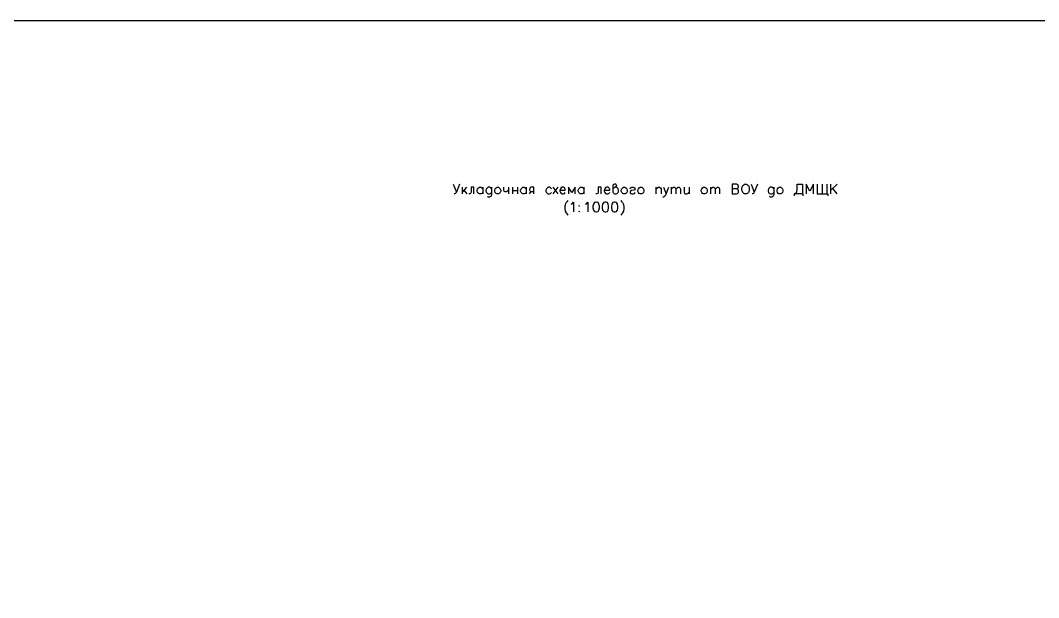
# Model space of a CAD drawing. Header units: millimetres. Extents: x 1 to 1188, y 1 to 840.
# Drawn here: x 435.3 to 802.7, y 628.5 to 836.7 of the extents above; entities that cross this region are included whole.
import ezdxf

# ---------------------------------------------------------------- set-up
doc = ezdxf.new("R2010")
doc.units = ezdxf.units.MM
doc.layers.add('GEOMETRY', color=7, linetype='Continuous')

msp = doc.modelspace()

# ---------------------------------------------------------------- linework, layer by layer
at = {"layer": 'GEOMETRY'}
for points in [[(1184.79, 5.66), (20.83, 5.66), (20.83, 836.68), (1184.79, 836.68)], [(607.26, 776.48), (607.77, 776.48), (608.08, 776.29), (608.4, 775.98), (608.59, 775.47), (608.59, 775.15), (608.4, 774.64), (608.08, 774.26), (607.77, 774.14), (607.26, 774.14), (606.94, 774.26), (606.62, 774.64), (606.43, 775.15), (606.43, 775.47), (606.62, 775.98), (606.94, 776.29)], [(652.91, 776.48), (653.42, 776.48), (653.74, 776.29), (654.12, 775.98), (654.25, 775.47), (654.25, 775.15), (654.12, 774.64), (653.74, 774.26), (653.42, 774.14), (652.91, 774.14), (652.6, 774.26), (652.28, 774.64), (652.09, 775.15), (652.09, 775.47), (652.28, 775.98), (652.6, 776.29)], [(658.95, 776.48), (659.45, 776.48), (659.77, 776.29), (660.09, 775.98), (660.28, 775.47), (660.28, 775.15), (660.09, 774.64), (659.77, 774.26), (659.45, 774.14), (658.95, 774.14), (658.57, 774.26), (658.25, 774.64), (658.12, 775.15), (658.12, 775.47), (658.25, 775.98), (658.57, 776.29)], [(681.74, 776.48), (682.25, 776.48), (682.57, 776.29), (682.95, 775.98), (683.08, 775.47), (683.08, 775.15), (682.95, 774.64), (682.57, 774.26), (682.25, 774.14), (681.74, 774.14), (681.43, 774.26), (681.11, 774.64), (680.92, 775.15), (680.92, 775.47), (681.11, 775.98), (681.43, 776.29)], [(696.6, 777.63), (697.24, 777.63), (697.62, 777.44), (697.94, 777.12), (698.06, 776.8), (698.25, 776.29), (698.25, 775.47), (698.06, 774.96), (697.94, 774.64), (697.62, 774.26), (697.24, 774.14), (696.6, 774.14), (696.28, 774.26), (695.9, 774.64), (695.78, 774.96), (695.59, 775.47), (695.59, 776.29), (695.78, 776.8), (695.9, 777.12), (696.28, 777.44)], [(709.11, 776.48), (709.62, 776.48), (709.94, 776.29), (710.25, 775.98), (710.44, 775.47), (710.44, 775.15), (710.25, 774.64), (709.94, 774.26), (709.62, 774.14), (709.11, 774.14), (708.73, 774.26), (708.41, 774.64), (708.29, 775.15), (708.29, 775.47), (708.41, 775.98), (708.73, 776.29)], [(636.85, 769.94), (636.72, 769.75), (636.85, 769.63), (637.04, 769.75)], [(636.85, 767.91), (636.72, 767.79), (636.85, 767.59), (637.04, 767.79)], [(642.88, 771.09), (642.37, 770.96), (642.06, 770.45), (641.87, 769.63), (641.87, 769.12), (642.06, 768.29), (642.37, 767.79), (642.88, 767.59), (643.2, 767.59), (643.71, 767.79), (644.02, 768.29), (644.21, 769.12), (644.21, 769.63), (644.02, 770.45), (643.71, 770.96), (643.2, 771.09)], [(646.18, 771.09), (645.74, 770.96), (645.36, 770.45), (645.23, 769.63), (645.23, 769.12), (645.36, 768.29), (645.74, 767.79), (646.18, 767.59), (646.56, 767.59), (647.07, 767.79), (647.39, 768.29), (647.52, 769.12), (647.52, 769.63), (647.39, 770.45), (647.07, 770.96), (646.56, 771.09)], [(649.55, 771.09), (649.04, 770.96), (648.72, 770.45), (648.53, 769.63), (648.53, 769.12), (648.72, 768.29), (649.04, 767.79), (649.55, 767.59), (649.87, 767.59), (650.37, 767.79), (650.69, 768.29), (650.88, 769.12), (650.88, 769.63), (650.69, 770.45), (650.37, 770.96), (649.87, 771.09)]]:
    msp.add_lwpolyline(points, close=True, dxfattribs=at)
for points in [[(591.45, 777.63), (592.59, 774.77)], [(593.73, 777.63), (592.59, 774.77), (592.4, 774.45), (592.27, 774.26), (591.95, 774.14), (591.76, 774.14)], [(594.62, 776.48), (594.62, 774.14)], [(596.27, 776.48), (594.62, 774.77)], [(595.26, 775.47), (596.4, 774.14)], [(598.94, 774.14), (598.94, 776.48), (597.92, 776.48), (597.92, 774.77), (597.73, 774.26), (597.42, 774.14), (597.1, 774.14)], [(602.11, 774.64), (601.73, 774.26), (601.42, 774.14), (600.91, 774.14), (600.59, 774.26), (600.4, 774.45), (600.27, 774.64), (600.08, 775.15), (600.08, 775.47), (600.27, 775.98), (600.59, 776.29), (600.91, 776.48), (601.42, 776.48), (601.73, 776.29), (602.11, 775.98)], [(602.11, 776.48), (602.11, 774.14)], [(605.29, 775.98), (605.1, 776.1), (604.91, 776.29), (604.59, 776.48), (604.08, 776.48), (603.77, 776.29), (603.45, 775.98), (603.26, 775.47), (603.26, 775.15), (603.45, 774.64), (603.77, 774.26), (604.08, 774.14), (604.59, 774.14), (604.91, 774.26), (605.29, 774.64)], [(605.29, 776.48), (605.29, 773.82), (605.1, 773.31), (604.91, 773.12), (604.59, 772.93), (604.08, 772.93), (603.77, 773.12)], [(609.61, 776.48), (609.61, 775.6), (609.73, 775.15), (610.12, 774.96), (610.62, 774.96), (610.94, 775.15), (611.45, 775.6)], [(611.45, 776.48), (611.45, 774.14)], [(612.78, 776.48), (612.78, 774.14)], [(612.78, 775.28), (614.62, 775.28)], [(614.62, 776.48), (614.62, 774.14)], [(617.73, 774.64), (617.42, 774.26), (617.1, 774.14), (616.59, 774.14), (616.28, 774.26), (616.08, 774.45), (615.96, 774.64), (615.77, 775.15), (615.77, 775.47), (615.96, 775.98), (616.28, 776.29), (616.59, 776.48), (617.1, 776.48), (617.42, 776.29), (617.73, 775.98)], [(617.73, 776.48), (617.73, 774.14)], [(620.59, 774.14), (620.59, 776.48), (619.58, 776.48), (619.26, 776.29), (619.07, 776.1), (618.94, 775.79), (618.94, 775.6), (619.07, 775.28), (619.26, 775.15), (619.58, 774.96), (620.59, 774.96)], [(626.94, 775.98), (626.56, 776.29), (626.24, 776.48), (625.74, 776.48), (625.42, 776.29), (625.1, 775.98), (624.91, 775.47), (624.91, 775.15), (625.1, 774.64), (625.42, 774.26), (625.74, 774.14), (626.24, 774.14), (626.56, 774.26), (626.94, 774.64)], [(627.45, 776.48), (629.23, 774.14)], [(629.23, 776.48), (627.45, 774.14)], [(629.93, 775.47), (631.9, 775.47), (631.9, 775.79), (631.77, 776.1), (631.58, 776.29), (631.26, 776.48), (630.75, 776.48), (630.43, 776.29), (630.12, 775.98), (629.93, 775.47), (629.93, 775.15), (630.12, 774.64), (630.43, 774.26), (630.75, 774.14), (631.26, 774.14), (631.58, 774.26), (631.9, 774.64)], [(635.45, 774.14), (635.45, 776.48), (634.24, 774.64), (633.1, 776.48), (633.1, 774.14)], [(638.56, 774.64), (638.25, 774.26), (637.93, 774.14), (637.42, 774.14), (637.1, 774.26), (636.91, 774.45), (636.78, 774.64), (636.59, 775.15), (636.59, 775.47), (636.78, 775.98), (637.1, 776.29), (637.42, 776.48), (637.93, 776.48), (638.25, 776.29), (638.56, 775.98)], [(638.56, 776.48), (638.56, 774.14)], [(644.79, 774.14), (644.79, 776.48), (643.77, 776.48), (643.77, 774.77), (643.58, 774.26), (643.26, 774.14), (642.94, 774.14)], [(645.93, 775.47), (647.9, 775.47), (647.9, 775.79), (647.77, 776.1), (647.58, 776.29), (647.26, 776.48), (646.75, 776.48), (646.44, 776.29), (646.12, 775.98), (645.93, 775.47), (645.93, 775.15), (646.12, 774.64), (646.44, 774.26), (646.75, 774.14), (647.26, 774.14), (647.58, 774.26), (647.9, 774.64)], [(649.1, 775.98), (649.42, 776.29), (649.74, 776.48), (650.25, 776.8), (650.44, 777.12), (650.25, 777.44), (650.12, 777.63), (649.61, 777.63), (649.23, 777.44), (649.1, 777.31), (649.1, 774.77), (649.23, 774.45), (649.42, 774.26), (649.74, 774.14), (650.25, 774.14), (650.56, 774.26), (650.95, 774.64), (651.07, 775.15), (651.07, 775.47), (650.95, 775.98), (650.56, 776.29), (650.25, 776.48), (649.74, 776.48)], [(655.26, 775.98), (655.45, 776.29), (655.9, 776.48), (656.41, 776.48), (656.91, 776.29), (657.11, 775.98), (656.91, 775.6), (656.6, 775.47), (655.77, 775.28), (655.45, 775.15), (655.26, 774.77), (655.26, 774.64), (655.45, 774.26), (655.9, 774.14), (656.41, 774.14), (656.91, 774.26), (657.11, 774.64)], [(664.6, 776.48), (664.6, 774.14)], [(664.6, 775.79), (665.11, 776.29), (665.42, 776.48), (665.93, 776.48), (666.25, 776.29), (666.44, 775.98), (666.44, 774.14)], [(667.27, 776.48), (668.28, 774.14), (669.23, 776.48)], [(670.12, 776.48), (670.12, 774.14)], [(670.12, 775.79), (670.57, 776.29), (670.95, 776.48), (671.27, 776.48), (671.58, 776.29), (671.77, 775.79), (671.77, 774.14)], [(671.77, 775.79), (672.28, 776.29), (672.6, 776.48), (672.92, 776.48), (673.23, 776.29), (673.43, 775.79), (673.43, 774.14)], [(674.76, 776.48), (674.76, 774.77), (674.95, 774.26), (675.27, 774.14), (675.77, 774.14), (676.09, 774.26), (676.6, 774.77)], [(676.6, 776.48), (676.6, 774.14)], [(684.28, 776.48), (684.28, 774.14)], [(684.28, 775.79), (684.73, 776.29), (685.11, 776.48), (685.43, 776.48), (685.74, 776.29), (685.93, 775.79), (685.93, 774.14)], [(685.93, 775.79), (686.44, 776.29), (686.76, 776.48), (687.08, 776.48), (687.39, 776.29), (687.58, 775.79), (687.58, 774.14)], [(693.62, 775.98), (694.06, 776.1), (694.25, 776.29), (694.44, 776.61), (694.44, 776.93), (694.25, 777.31), (694.06, 777.44), (693.62, 777.63), (692.09, 777.63), (692.09, 774.14), (693.62, 774.14), (694.06, 774.26), (694.25, 774.45), (694.44, 774.77), (694.44, 775.28), (694.25, 775.6), (694.06, 775.79), (693.62, 775.98), (692.09, 775.98)], [(698.95, 777.63), (700.09, 774.77)], [(701.24, 777.63), (700.09, 774.77), (699.9, 774.45), (699.78, 774.26), (699.4, 774.14), (699.27, 774.14)], [(707.08, 775.98), (706.76, 776.29), (706.44, 776.48), (705.94, 776.48), (705.62, 776.29), (705.24, 775.98), (705.11, 775.47), (705.11, 775.15), (705.24, 774.64), (705.62, 774.26), (705.94, 774.14), (706.44, 774.14), (706.76, 774.26), (707.08, 774.64)], [(707.08, 776.48), (707.08, 773.82), (706.95, 773.31), (706.76, 773.12), (706.44, 772.93), (705.94, 772.93), (705.62, 773.12)], [(714.76, 774.14), (715.27, 774.64), (715.4, 774.96), (715.59, 775.6), (715.59, 777.63), (717.43, 777.63), (717.43, 774.14)], [(721.43, 774.14), (721.43, 777.63), (720.1, 775.15), (718.76, 777.63), (718.76, 774.14)], [(722.76, 777.63), (722.76, 774.14), (726.57, 774.14), (726.57, 773.44)], [(724.61, 777.63), (724.61, 774.14)], [(726.26, 777.63), (726.26, 774.14)], [(729.94, 777.63), (727.59, 775.28)], [(727.59, 777.63), (727.59, 774.14)], [(729.94, 774.14), (728.42, 776.1)], [(618.94, 774.14), (619.58, 774.96)], [(632.85, 771.79), (632.53, 771.41), (632.21, 770.96), (631.9, 770.26), (631.71, 769.44), (631.71, 768.74), (631.9, 767.91), (632.21, 767.28), (632.53, 766.77), (632.85, 766.45)], [(651.9, 771.79), (652.22, 771.41), (652.53, 770.96), (652.85, 770.26), (653.04, 769.44), (653.04, 768.74), (652.85, 767.91), (652.53, 767.28), (652.22, 766.77), (651.9, 766.45)], [(668.28, 774.14), (667.9, 773.44), (667.58, 773.12), (667.27, 772.93), (667.08, 772.93)], [(717.75, 773.44), (717.75, 774.14), (714.45, 774.14), (714.45, 773.44)], [(634.05, 770.45), (634.37, 770.58), (634.88, 771.09), (634.88, 767.59)], [(639.2, 770.45), (639.52, 770.58), (640.02, 771.09), (640.02, 767.59)]]:
    msp.add_lwpolyline(points, dxfattribs=at)

doc.saveas('drawing.dxf')
